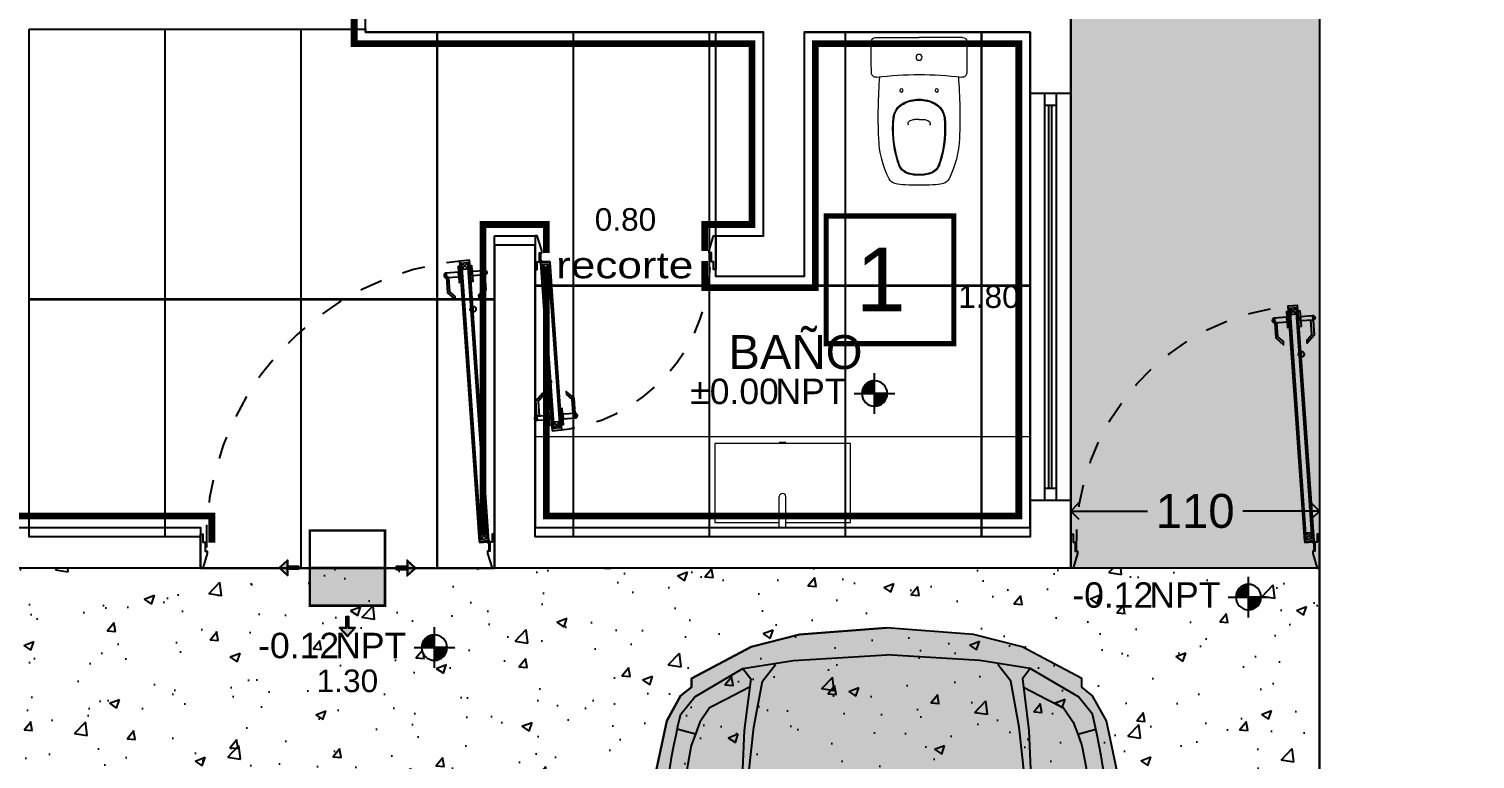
# Model space of a CAD drawing. Header units: metres. Extents: x 116 to 542, y -164 to 56.
# Drawn here: x 493.15 to 499.55, y -93.56 to -90.33 of the extents above; entities that cross this region are included whole.
import ezdxf
from ezdxf.enums import TextEntityAlignment as Align

# ---------------------------------------------------------------- set-up
doc = ezdxf.new("R2010")
doc.units = ezdxf.units.M
doc.header["$PDMODE"] = 35
doc.linetypes.add('AR-169$0$ACAD_ISO07W100', pattern=[3, 0, -3])
for name, color, linetype in [('A-ACABADOS PISOS', 1, 'Continuous'), ('A-CAMBIO DE ACABADO', 1, 'Continuous'), ('A-DESPIECE', 5, 'Continuous'), ('A-EXTERIOR', 8, 'Continuous'), ('A-PISO', 30, 'Continuous'), ('A-TEXTOS', 7, 'Continuous'), ('A-ZOCLO', 30, 'Continuous'), ('AR-169$0$A-AUTOS', 8, 'Continuous'), ('AR-169$0$A-DIM-VANOS', 8, 'Continuous'), ('AR-169$0$A-ESCALON', 8, 'Continuous'), ('AR-169$0$A-MUEBLES FIJOS', 8, 'Continuous'), ('AR-169$0$A-MUROS', 8, 'Continuous'), ('AR-169$0$A-MUROS BAJOS', 8, 'Continuous'), ('AR-169$0$A-PUERTAS', 8, 'Continuous'), ('AR-169$0$A-TEXTOS', 8, 'Continuous'), ('AR-169$0$A-VENTANAS', 8, 'Continuous'), ('AR-169$0$Ar-Niveles', 8, 'Continuous'), ('AR-169$0$Ar-Texto', 7, 'Continuous')]:
    doc.layers.add(name, color=color, linetype=linetype)
doc.layers.add('AR-169$0$A-MUEBLES', color=8, linetype='Continuous', lineweight=0)
doc.layers.add('AR-169$0$Ar-Area', color=8, linetype='Continuous', plot=False)
doc.styles.add('Anot_Arial', font='arial.ttf')
doc.styles.add('AR-169$0$Anot_Arial', font='arial.ttf')
doc.styles.add('AR-169$0$Standard', font='arial.ttf')
doc.styles.get("Standard").update_dxf_attribs({"font": 'arial.ttf'})
doc.dimstyles.new('AR-169$0$VANOS', dxfattribs={"dimtxt": 0.1, "dimasz": 0.05, "dimexe": 0, "dimexo": 0, "dimgap": 0.03, "dimtad": 0, "dimtih": 1, "dimtoh": 1, "dimzin": 0, "dimdsep": 46, "dimtxsty": 'AR-169$0$Standard', "dimblk": 'AR-169$0$_Dot', "dimcen": 0.09, "dimse1": 1, "dimse2": 1, "dimsd1": 1, "dimsd2": 1, "dimclrd": 256, "dimclre": 256, "dimclrt": 256, "dimazin": 0, "dimtfac": 1, "dimtix": 1, "dimtofl": 0, "dimtmove": 2, "dimatfit": 3, "dimldrblk": 'AR-169$0$COTA', "dimfxl": 0, "dimtolj": 1, "dimtzin": 0, "dimlwd": 18, "dimarcsym": 0})
doc.dimstyles.new('DETALLE DE CAMBIOS', dxfattribs={"dimscale": 1.5, "dimtxt": 0.1, "dimasz": 0.05, "dimexe": 0.18, "dimexo": 0.0625, "dimgap": 0.035, "dimtad": 0, "dimtih": 1, "dimtoh": 1, "dimdec": 0, "dimlfac": 100, "dimzin": 0, "dimdsep": 46, "dimtxsty": 'Anot_Arial', "dimblk": 'OPEN90', "dimcen": 0.09, "dimse1": 1, "dimse2": 1, "dimclrd": 1, "dimclre": 4, "dimclrt": 1, "dimadec": 0, "dimazin": 0, "dimtfac": 1, "dimtdec": 0, "dimtix": 1, "dimtofl": 0, "dimtmove": 0, "dimatfit": 3, "dimldrblk": 'OPEN90', "dimfxl": 1, "dimtolj": 1, "dimtzin": 0, "dimarcsym": 0})
pattern_1 = [(0, (-2.923953, -1.1144057), (0, 0.0025), [])]

# ---------------------------------------------------------------- blocks, each defined once
blk = doc.blocks.new('*U79')
at = {"color": 0}
for points in [[(0, -0.02), (1.384, -0.02), (1.384, 0.02), (0, 0.02)], [(0, -0.02), (0.04, -0.02), (0.04, 0.02), (0, 0.02)], [(1.384, 0.02), (1.344, 0.02), (1.344, -0.02), (1.384, -0.02)]]:
    blk.add_lwpolyline(points, close=True, dxfattribs=at)
at = {"color": 8}
for points in [[(0.04, 0.005), (1.344, 0.005)], [(0.04, -0.005), (1.344, -0.005)]]:
    blk.add_lwpolyline(points, dxfattribs=at)
at = {"style": 'AR-169$0$Anot_Arial', "flags": 1}
for tag, p in [('ESPACIO', (0.1591, 0.4028)), ('TIPO', (0.1591, 0.3233)), ('NUMERO', (0.1591, 0.2487)), ('MATERIAL', (0.1591, 0.1668))]:
    blk.add_attdef(tag, p, '', height=0.0625, dxfattribs=at)
blk = doc.blocks.new('*U83')
at = {"color": 0}
for p, q in [((-0.1514, 1.2068), (-0.1115, 1.2096)), ((-0.1435, 1.1793), (-0.1155, 1.1813)), ((-0.0619, 0.0132), (-0.034, 0.0151)), ((-0.0659, -0.0152), (-0.026, -0.0124))]:
    blk.add_line(p, q, dxfattribs=at)
at = {"color": 8, "linetype": 'ByBlock'}
for p, q in [((-0.0996, 0.9953), (-0.1006, 1.0093)), ((-0.0964, 0.9937), (-0.0976, 1.0114))]:
    blk.add_line(p, q, dxfattribs=at)
at = {"color": 0}
blk.add_lwpolyline([(-0.0253, -0.0224), (-0.0253, -0.0224), (-0.0653, -0.0252), (-0.1521, 1.2168), (-0.1122, 1.2196)], close=True, dxfattribs=at)
at = {"color": 8}
for points in [[(-0.2121, 1.1424), (-0.2135, 1.1624, 1)], [(-0.0425, 1.1543), (-0.0439, 1.1742, -1)]]:
    blk.add_lwpolyline(points, format="xyb", close=True, dxfattribs=at)
for points in [[(-0.1586, 1.1662), (-0.2135, 1.1624), (-0.2121, 1.1424), (-0.1572, 1.1463)], [(-0.1504, 1.1919), (-0.1603, 1.1912), (-0.1554, 1.1213), (-0.1455, 1.122)], [(-0.1105, 1.1946), (-0.1005, 1.1953), (-0.0956, 1.1255), (-0.1056, 1.1248)], [(-0.0987, 1.1704), (-0.0439, 1.1742), (-0.0425, 1.1543), (-0.0973, 1.1505)], [(-0.0425, 1.1543), (-0.0378, 1.087), (-0.0679, 1.0523), (-0.0689, 1.0664), (-0.048, 1.0904), (-0.0524, 1.1536)], [(-0.2121, 1.1424), (-0.2073, 1.0751), (-0.1727, 1.0449), (-0.1736, 1.0591), (-0.1977, 1.0799), (-0.2021, 1.1431)]]:
    blk.add_lwpolyline(points, close=True, dxfattribs=at)
at = {"color": 0}
for points in [[(-0.1454, 1.2072), (-0.06, -0.0148)], [(-0.1155, 1.1813), (-0.1454, 1.2072)], [(-0.1175, 1.2092), (-0.1435, 1.1793)], [(-0.032, -0.0128), (-0.1175, 1.2092)], [(-1.3, 0.0076), (-1.29, 0.0076), (-1.29, -0.0274), (-1.28, -0.0274), (-1.28, -0.0674), (-1.27, -0.0674), (-1.27, -0.0674), (-1.27, -0.0774), (-1.29, -0.1424), (-1.3, -0.1424), (-1.3, 0.0076)], [(-0.032, -0.0128), (-0.0619, 0.0132)], [(-0.034, 0.0151), (-0.06, -0.0148)], [(0, 0.0076), (-0.01, 0.0076), (-0.01, -0.0274), (-0.02, -0.0274), (-0.02, -0.0674), (-0.03, -0.0674), (-0.03, -0.0674), (-0.03, -0.0774), (-0.01, -0.1424), (0, -0.1424), (0, 0.0076)], [(-0.0653, -0.0252), (-0.0649, -0.0302)], [(-0.03, -0.0277), (-0.0649, -0.0302)], [(-0.025, -0.0324), (-0.025, -0.0674)]]:
    blk.add_lwpolyline(points, dxfattribs=at)
at = {"color": 8, "linetype": 'ByBlock'}
blk.add_lwpolyline([(-0.0948, 1.0152), (-0.0946, 1.0121, 1), (-0.0932, 0.9934), (-0.093, 0.9903, -1)], format="xyb", close=True, dxfattribs=at)
at = {"color": 0}
blk.add_lwpolyline([(-0.093, 0.9903), (-0.0948, 1.0152, -1)], format="xyb", close=True, dxfattribs=at)
at = {"color": 0, "linetype": 'ByBlock'}
blk.add_lwpolyline([(-0.093, 0.9903), (-0.0948, 1.0152, -1)], format="xyb", close=True, dxfattribs=at)
at = {"color": 0}
blk.add_circle((-0.025, -0.0274), 0.005, dxfattribs=at)
at = {"color": 0, "linetype": 'AR-169$0$ACAD_ISO07W100', "ltscale": 0.005}
blk.add_arc((-0.025, -0.0274), 1.25, 94, 182.41317, dxfattribs=at)
at = {"style": 'AR-169$0$Anot_Arial', "flags": 1}
for tag, p in [('ESPACIO', (-0.8569, 0.5853)), ('TOPE', (-0.8569, 0.5124)), ('TIPO', (-0.8569, 0.4329)), ('NUMERO', (-0.8569, 0.3583)), ('MATERIAL', (-0.8569, 0.2753))]:
    blk.add_attdef(tag, p, '', height=0.0625, dxfattribs=at)
blk = doc.blocks.new('AR-169$0$GO-IN')
at = {"layer": 'AR-169$0$A-MUEBLES'}
for p, q in [((-0.1971, 0), (0, 0)), ((0, 0), (0, 0)), ((0.1971, 0), (0, 0)), ((0, -0.372), (-0.0207, -0.372)), ((0, -0.372), (0.0207, -0.372))]:
    blk.add_line(p, q, dxfattribs=at)
for centre, radius in [((0, -0.09), 0.0135), ((-0.08, -0.24), 0.0075), ((0.08, -0.24), 0.0075)]:
    blk.add_circle(centre, radius, dxfattribs=at)
for centre, radius, start, end in [((2.285, -0.084), 2.502, 178.49994, 181.77046), ((-0.1971, -0.019), 0.019, 90, 178.49994), ((0.1971, -0.019), 0.019, 1.50006, 90), ((-2.285, -0.084), 2.502, 358.22954, 1.50006), ((-0.1958, -0.1607), 0.02, 181.77046, 277.41155), ((0, -1.666), 1.498, 90, 97.41155), ((2.315, -0.3602), 2.5, 175.78949, 182.21084), ((0, -1.666), 1.498, 82.58845, 90), ((-2.315, -0.3602), 2.5, 357.78916, 4.21051), ((0.1958, -0.1607), 0.02, 262.58845, 358.22954), ((-0.033, -0.3733), 0.085, 118.10123, 174.3336), ((-0.033, -0.3733), 0.081, 118.10123, 174.3336), ((0, -0.435), 0.155, 90, 118.10123), ((0, -0.435), 0.151, 90, 118.10123), ((0, -0.435), 0.155, 61.89877, 90), ((0, -0.435), 0.151, 61.89877, 90), ((0.033, -0.3733), 0.081, 5.6664, 61.89877), ((0.033, -0.3733), 0.085, 5.6664, 61.89877), ((0.38, -0.4142), 0.5, 174.3336, 196.44946), ((0.38, -0.4142), 0.496, 174.3336, 196.44946), ((-0.038, -0.39), 0.012, 128.21319, 217.57235), ((-0.0207, -0.412), 0.04, 90, 128.2132), ((0.0207, -0.412), 0.04, 51.7868, 90), ((0.038, -0.39), 0.012, 322.42765, 51.78681), ((-0.38, -0.4142), 0.496, 343.55054, 5.6664), ((-0.38, -0.4142), 0.5, 343.55054, 5.6664), ((0.2665, -0.4393), 0.45, 182.21084, 206.62411), ((-0.2665, -0.4393), 0.45, 333.37589, 357.78916), ((0.2649, -0.4482), 0.38, 196.44946, 200.10068), ((0.2649, -0.4482), 0.376, 196.44946, 200.10068), ((-0.031, -0.5565), 0.0649, 200.10068, 256.7352), ((-0.031, -0.5565), 0.0609, 200.10068, 256.7352), ((0.031, -0.5565), 0.0609, 283.2648, 339.89932), ((0.031, -0.5565), 0.0649, 283.2648, 339.89932), ((-0.2649, -0.4482), 0.376, 339.89932, 343.55054), ((-0.2649, -0.4482), 0.38, 339.89932, 343.55054), ((-0.1, -0.623), 0.04, 206.62411, 256.47707), ((0, -0.425), 0.2, 256.7352, 270), ((0, -0.425), 0.196, 256.7352, 270), ((0, -0.425), 0.196, 270, 283.2648), ((0, -0.425), 0.2, 270, 283.2648), ((0.1, -0.623), 0.04, 283.52293, 333.37589), ((-0.0509, -0.4188), 0.25, 256.47705, 267.3481), ((0, 0.68), 1.35, 267.3481, 270), ((0, 0.68), 1.35, 270, 272.6519), ((0.0509, -0.4188), 0.25, 272.6519, 283.52295)]:
    blk.add_arc(centre, radius, start, end, dxfattribs=at)
blk = doc.blocks.new('*U80')
at = {"color": 0}
for p, q in [((0.0659, -0.128), (0.026, -0.1308)), ((0.0619, -0.1563), (0.034, -0.1583)), ((0.1086, -0.8237), (0.0807, -0.8256)), ((0.1165, -0.8512), (0.0766, -0.854))]:
    blk.add_line(p, q, dxfattribs=at)
at = {"color": 8, "linetype": 'ByBlock'}
for p, q in [((0.0615, -0.6381), (0.0628, -0.6557)), ((0.0648, -0.6397), (0.0657, -0.6537))]:
    blk.add_line(p, q, dxfattribs=at)
at = {"color": 0}
for points in [[(0, -0.1508), (0.01, -0.1508), (0.01, -0.1158), (0.02, -0.1158), (0.02, -0.0758), (0.03, -0.0758), (0.03, -0.0758), (0.03, -0.0658), (0.01, -0.0008), (0, -0.0008), (0, -0.1508)], [(0.8, -0.1508), (0.79, -0.1508), (0.79, -0.1158), (0.78, -0.1158), (0.78, -0.0758), (0.77, -0.0758), (0.77, -0.0758), (0.77, -0.0658), (0.79, -0.0008), (0.8, -0.0008), (0.8, -0.1508)], [(0.025, -0.1108), (0.025, -0.0758)], [(0.03, -0.1154), (0.0649, -0.113)], [(0.0653, -0.118), (0.0649, -0.113)], [(0.032, -0.1303), (0.0619, -0.1563)], [(0.032, -0.1303), (0.0826, -0.8536)], [(0.034, -0.1583), (0.06, -0.1284)], [(0.1105, -0.8516), (0.06, -0.1284)], [(0.0807, -0.8256), (0.1105, -0.8516)], [(0.0826, -0.8536), (0.1086, -0.8237)]]:
    blk.add_lwpolyline(points, dxfattribs=at)
blk.add_lwpolyline([(0.0253, -0.1208), (0.0253, -0.1208), (0.0653, -0.118), (0.1172, -0.8612), (0.0773, -0.864)], close=True, dxfattribs=at)
blk.add_lwpolyline([(0.0582, -0.6347), (0.0599, -0.6596, -1)], format="xyb", close=True, dxfattribs=at)
at = {"color": 0, "linetype": 'ByBlock'}
blk.add_lwpolyline([(0.0582, -0.6347), (0.0599, -0.6596, -1)], format="xyb", close=True, dxfattribs=at)
at = {"color": 8, "linetype": 'ByBlock'}
blk.add_lwpolyline([(0.0599, -0.6596), (0.0597, -0.6565, 1), (0.0584, -0.6378), (0.0582, -0.6347, -1)], format="xyb", close=True, dxfattribs=at)
at = {"color": 8}
for points in [[(0.0076, -0.7987), (0.0029, -0.7313), (0.033, -0.6966), (0.034, -0.7108), (0.0131, -0.7348), (0.0176, -0.798)], [(0.1772, -0.7868), (0.1725, -0.7195), (0.1378, -0.6893), (0.1388, -0.7034), (0.1628, -0.7243), (0.1672, -0.7875)], [(0.1155, -0.8362), (0.1255, -0.8355), (0.1206, -0.7657), (0.1106, -0.7664)], [(0.0639, -0.8148), (0.009, -0.8186), (0.0076, -0.7987), (0.0625, -0.7948)], [(0.0756, -0.839), (0.0656, -0.8397), (0.0607, -0.7699), (0.0707, -0.7692)], [(0.1237, -0.8106), (0.1786, -0.8068), (0.1772, -0.7868), (0.1223, -0.7906)]]:
    blk.add_lwpolyline(points, close=True, dxfattribs=at)
for points in [[(0.0076, -0.7987), (0.009, -0.8186, -1)], [(0.1772, -0.7868), (0.1786, -0.8068, 1)]]:
    blk.add_lwpolyline(points, format="xyb", close=True, dxfattribs=at)
at = {"color": 0}
blk.add_circle((0.025, -0.1158), 0.005, dxfattribs=at)
at = {"color": 0, "linetype": 'AR-169$0$ACAD_ISO07W100', "ltscale": 0.005}
blk.add_arc((0.025, -0.1158), 0.75, 274, 2.41317, dxfattribs=at)
at = {"style": 'AR-169$0$Anot_Arial', "flags": 1}
for tag, p in [('ESPACIO', (0.2431, 0.5853)), ('TOPE', (0.2431, 0.5124)), ('TIPO', (0.2431, 0.4329)), ('NUMERO', (0.2431, 0.3583)), ('MATERIAL', (0.2431, 0.2753))]:
    blk.add_attdef(tag, p, '', height=0.0625, dxfattribs=at)
blk = doc.blocks.new('*U71')
at = {"layer": 'AR-169$0$Ar-Niveles'}
h = blk.add_hatch(dxfattribs=at)
h.set_pattern_fill('_USER', color=256, scale=0.0025, style=0, pattern_type=0)
h.set_pattern_definition(pattern_1)
h.paths.add_polyline_path([(-2.549, -0.364), (-2.549, -0.739), (-2.174, -0.739, 0.414214)])
h = blk.add_hatch(dxfattribs=at)
h.set_pattern_fill('_USER', color=256, scale=0.0025, style=0, pattern_type=0)
h.set_pattern_definition(pattern_1)
h.paths.add_polyline_path([(-2.549, -0.364), (-2.549, -0.739), (-2.174, -0.739, 0.414214)])
h = blk.add_hatch(dxfattribs=at)
h.set_pattern_fill('_USER', color=256, scale=0.0025, style=0, pattern_type=0)
h.set_pattern_definition([(0, (-2.923953, -1.1144057), (0, 0.0025), [])])
h.paths.add_polyline_path([(-2.549, -0.739), (-2.924, -0.739, 0.414214), (-2.549, -1.114)])
for p, q in [((-2.549, -1.339), (-2.549, -0.139)), ((-1.949, -0.739), (-3.149, -0.739))]:
    blk.add_line(p, q, dxfattribs=at)
blk.add_circle((-2.549, -0.739), 0.375, dxfattribs=at)
at = {"layer": 'AR-169$0$Ar-Area', "style": 'AR-169$0$Anot_Arial', "flags": 1}
blk.add_attdef('ESP_AREA', text='', height=0.75, dxfattribs=at).set_placement((0, -2.5), align=Align.BOTTOM_CENTER)
at = {"layer": 'AR-169$0$Ar-Niveles', "style": 'AR-169$0$Anot_Arial'}
for tag, p in [('NIV_TIPO', (-1.78, -1.052)), ('VAL_NIV', (0.283, -1.052))]:
    blk.add_attdef(tag, p, '', height=0.75, dxfattribs=at)
at = {"layer": 'AR-169$0$Ar-Texto', "style": 'AR-169$0$Anot_Arial'}
for tag, p in [('ID_ESP01', (0, 1.5)), ('ID_ESP02', (0, 0))]:
    blk.add_attdef(tag, text='', height=1, dxfattribs=at).set_placement(p, align=Align.BOTTOM_CENTER)
blk = doc.blocks.new('*U647')
at = {"color": 0}
for p, q in [((0.1374, 1.0073), (0.0975, 1.0101)), ((0.1295, 0.9798), (0.1016, 0.9817)), ((0.0619, 0.0132), (0.034, 0.0151)), ((0.0659, -0.0152), (0.026, -0.0124))]:
    blk.add_line(p, q, dxfattribs=at)
at = {"color": 8, "linetype": 'ByBlock'}
for p, q in [((0.0824, 0.7942), (0.0837, 0.8118)), ((0.0857, 0.7958), (0.0867, 0.8098))]:
    blk.add_line(p, q, dxfattribs=at)
at = {"color": 8}
for points in [[(0.0285, 0.9548), (0.0299, 0.9747, 1)], [(0.1981, 0.9429), (0.1995, 0.9629, -1)]]:
    blk.add_lwpolyline(points, format="xyb", close=True, dxfattribs=at)
at = {"color": 0}
blk.add_lwpolyline([(0.0253, -0.0224), (0.0253, -0.0224), (0.0653, -0.0252), (0.1381, 1.0173), (0.0982, 1.0201)], close=True, dxfattribs=at)
at = {"color": 8}
for points in [[(0.0848, 0.9709), (0.0299, 0.9747), (0.0285, 0.9548), (0.0834, 0.9509)], [(0.0965, 0.9951), (0.0865, 0.9958), (0.0816, 0.926), (0.0916, 0.9253)], [(0.1364, 0.9923), (0.1464, 0.9916), (0.1415, 0.9218), (0.1315, 0.9225)], [(0.1446, 0.9667), (0.1995, 0.9629), (0.1981, 0.9429), (0.1432, 0.9468)], [(0.0285, 0.9548), (0.0238, 0.8874), (0.054, 0.8528), (0.055, 0.8669), (0.0341, 0.8909), (0.0385, 0.9541)], [(0.1981, 0.9429), (0.1934, 0.8756), (0.1587, 0.8454), (0.1597, 0.8595), (0.1837, 0.8804), (0.1881, 0.9436)]]:
    blk.add_lwpolyline(points, close=True, dxfattribs=at)
at = {"color": 0}
for points in [[(0.032, -0.0128), (0.1035, 1.0097)], [(0.1315, 1.0077), (0.06, -0.0148)], [(0.1016, 0.9817), (0.1315, 1.0077)], [(0.1035, 1.0097), (0.1295, 0.9798)], [(0, 0.0076), (0.01, 0.0076), (0.01, -0.0274), (0.02, -0.0274), (0.02, -0.0674), (0.03, -0.0674), (0.03, -0.0674), (0.03, -0.0774), (0.01, -0.1424), (0, -0.1424), (0, 0.0076)], [(0.032, -0.0128), (0.0619, 0.0132)], [(0.034, 0.0151), (0.06, -0.0148)], [(1.1, 0.0076), (1.09, 0.0076), (1.09, -0.0274), (1.08, -0.0274), (1.08, -0.0674), (1.07, -0.0674), (1.07, -0.0674), (1.07, -0.0774), (1.09, -0.1424), (1.1, -0.1424), (1.1, 0.0076)], [(0.025, -0.0324), (0.025, -0.0674)], [(0.03, -0.0277), (0.0649, -0.0302)], [(0.0653, -0.0252), (0.0649, -0.0302)]]:
    blk.add_lwpolyline(points, dxfattribs=at)
blk.add_lwpolyline([(0.0791, 0.7908), (0.0808, 0.8157, 1)], format="xyb", close=True, dxfattribs=at)
at = {"color": 0, "linetype": 'ByBlock'}
blk.add_lwpolyline([(0.0791, 0.7908), (0.0808, 0.8157, 1)], format="xyb", close=True, dxfattribs=at)
at = {"color": 8, "linetype": 'ByBlock'}
blk.add_lwpolyline([(0.0808, 0.8157), (0.0806, 0.8126, -1), (0.0793, 0.7939), (0.0791, 0.7908, 1)], format="xyb", close=True, dxfattribs=at)
at = {"color": 0}
blk.add_circle((0.025, -0.0274), 0.005, dxfattribs=at)
at = {"color": 0, "linetype": 'AR-169$0$ACAD_ISO07W100', "ltscale": 0.005}
blk.add_arc((0.025, -0.0274), 1.05, 357.58683, 86, dxfattribs=at)
at = {"style": 'AR-169$0$Anot_Arial', "flags": 1}
for tag, p in [('ESPACIO', (0.3088, 0.5853)), ('TOPE', (0.3088, 0.5124)), ('TIPO', (0.3088, 0.4329)), ('NUMERO', (0.3088, 0.3583)), ('MATERIAL', (0.3088, 0.2753))]:
    blk.add_attdef(tag, p, '', height=0.0625, dxfattribs=at)
blk = doc.blocks.new('*D533')
at = {"layer": 'Defpoints', "color": 0, "transparency": 16777216}
for p in [(493.9087, -92.7104), (495.2087, -92.7104), (495.2087, -93.21)]:
    blk.add_point(p, dxfattribs=at)
at = {"layer": 'AR-169$0$A-DIM-VANOS', "transparency": 16777216, "insert": (494.5587, -93.21), "char_height": 0.1, "attachment_point": 5, "style": 'AR-169$0$Standard'}
blk.add_mtext('\\A1;1.30', dxfattribs=at)
blk = doc.blocks.new('AR-169$0$_Dot')
at = {"color": 0, "linetype": 'ByBlock', "lineweight": -2}
blk.add_line((-0.5, 0), (-1, 0), dxfattribs=at)
at = {"color": 0, "linetype": 'ByBlock', "const_width": 0.5}
blk.add_lwpolyline([(-0.25, 0, 1), (0.25, 0, 1)], format="xyb", close=True, dxfattribs=at)
blk = doc.blocks.new('AR-169$0$COTA')
blk.add_line((-2.93, 0), (0, 0))
blk.add_lwpolyline([(-1.41, 0), (-1.41, -0.35), (0, -0.35), (0, 0)], close=True)
blk.add_solid([(-1.41, 0), (-1.41, -0.35), (0, 0), (0, -0.35)])
blk = doc.blocks.new('*D535')
at = {"layer": 'Defpoints', "color": 0, "transparency": 16777216}
for p in [(495.3887, -91.169), (495.3887, -91.2404), (496.1887, -91.2404)]:
    blk.add_point(p, dxfattribs=at)
at = {"layer": 'AR-169$0$A-DIM-VANOS', "transparency": 16777216, "insert": (495.7887, -91.169), "char_height": 0.1, "attachment_point": 5, "style": 'AR-169$0$Standard'}
blk.add_mtext('\\A1;0.80', dxfattribs=at)
blk = doc.blocks.new('*D536')
at = {"layer": 'Defpoints', "color": 0, "transparency": 16777216}
for p in [(497.5787, -90.6104), (497.3965, -92.4104), (497.5787, -92.4104)]:
    blk.add_point(p, dxfattribs=at)
at = {"layer": 'AR-169$0$A-DIM-VANOS', "transparency": 16777216, "insert": (497.3965, -91.5104), "char_height": 0.1, "attachment_point": 5, "style": 'AR-169$0$Standard'}
blk.add_mtext('\\A1;1.80', dxfattribs=at)
blk = doc.blocks.new('AR-169$0$suburban')
at = {"true_color": 0xffffff}
h = blk.add_hatch(color=7, dxfattribs=at)
edge = h.paths.add_edge_path()
edge.add_line((88.322, 355.7109), (88.3552, 355.7849))
edge.add_line((88.3552, 355.7849), (88.3849, 355.8329))
edge.add_line((88.3849, 355.8329), (88.4318, 355.8648))
edge.add_line((88.4318, 355.8648), (88.4731, 355.8775))
edge.add_line((88.4731, 355.8775), (88.4989, 355.8694))
edge.add_line((88.4989, 355.8694), (88.4989, 355.7546))
edge.add_line((88.4989, 355.7546), (88.4766, 355.7112))
edge.add_line((88.4766, 355.7112), (91.2189, 355.7095))
edge.add_line((91.2189, 355.7095), (91.2796, 355.7519))
edge.add_line((91.2796, 355.7519), (91.9946, 355.7519))
edge.add_line((91.9946, 355.7519), (92.0841, 355.7064))
edge.add_arc((92.1029, 355.4526), 0.2545, 1.47577, 94.23688, ccw=False)
edge.add_line((92.3573, 355.4592), (92.377, 354.6944))
edge.add_line((92.377, 354.6944), (92.3573, 353.9296))
edge.add_arc((92.1029, 353.9362), 0.2545, 265.76312, 358.52423, ccw=False)
edge.add_line((92.0841, 353.6824), (91.9946, 353.6369))
edge.add_line((91.9946, 353.6369), (91.2796, 353.6369))
edge.add_line((91.2796, 353.6369), (91.2189, 353.6793))
edge.add_line((91.2189, 353.6793), (88.4766, 353.6776))
edge.add_line((88.4766, 353.6776), (88.4989, 353.6342))
edge.add_line((88.4989, 353.6342), (88.4989, 353.5194))
edge.add_line((88.4989, 353.5194), (88.4731, 353.5113))
edge.add_line((88.4731, 353.5113), (88.4318, 353.524))
edge.add_line((88.4318, 353.524), (88.3849, 353.5559))
edge.add_line((88.3849, 353.5559), (88.3552, 353.6039))
edge.add_line((88.3552, 353.6039), (88.322, 353.6779))
edge.add_line((88.322, 353.6779), (88.1561, 353.6815))
edge.add_line((88.1561, 353.6815), (88.1128, 353.6332))
edge.add_line((88.1128, 353.6332), (87.5589, 353.6332))
edge.add_line((87.5589, 353.6332), (87.1391, 353.7218))
edge.add_line((87.1391, 353.7218), (87.0282, 353.7831))
edge.add_line((87.0282, 353.7831), (86.9893, 353.8311))
edge.add_line((86.9893, 353.8311), (86.9515, 353.8311))
edge.add_line((86.9515, 353.8311), (86.8123, 354.0951))
edge.add_line((86.8123, 354.0951), (86.7575, 354.3099))
edge.add_line((86.7575, 354.3099), (86.727, 354.6944))
edge.add_line((86.727, 354.6944), (86.7575, 355.0789))
edge.add_line((86.7575, 355.0789), (86.8123, 355.2937))
edge.add_line((86.8123, 355.2937), (86.9515, 355.5577))
edge.add_line((86.9515, 355.5577), (86.9893, 355.5577))
edge.add_line((86.9893, 355.5577), (87.0282, 355.6057))
edge.add_line((87.0282, 355.6057), (87.1391, 355.667))
edge.add_line((87.1391, 355.667), (87.5589, 355.7556))
edge.add_line((87.5589, 355.7556), (88.1128, 355.7556))
edge.add_line((88.1128, 355.7556), (88.1561, 355.7073))
edge.add_line((88.1561, 355.7073), (88.322, 355.7109))
blk.add_lwpolyline([(88.322, 355.7109), (88.3552, 355.7849), (88.3849, 355.8329), (88.4318, 355.8648), (88.4731, 355.8775), (88.4989, 355.8694), (88.4989, 355.7546), (88.4766, 355.7112), (91.2189, 355.7095), (91.2796, 355.7519), (91.9946, 355.7519), (92.0841, 355.7064, -0.4284), (92.3573, 355.4592), (92.377, 354.6944), (92.3573, 353.9296, -0.4284), (92.0841, 353.6824), (91.9946, 353.6369), (91.2796, 353.6369), (91.2189, 353.6793), (88.4766, 353.6776), (88.4989, 353.6342), (88.4989, 353.5194), (88.4731, 353.5113), (88.4318, 353.524), (88.3849, 353.5559), (88.3552, 353.6039), (88.322, 353.6779), (88.1561, 353.6815), (88.1128, 353.6332), (87.5589, 353.6332), (87.1391, 353.7218), (87.0282, 353.7831), (86.9893, 353.8311), (86.9515, 353.8311), (86.8123, 354.0951), (86.7575, 354.3099), (86.727, 354.6944), (86.7575, 355.0789), (86.8123, 355.2937), (86.9515, 355.5577), (86.9893, 355.5577), (87.0282, 355.6057), (87.1391, 355.667), (87.5589, 355.7556), (88.1128, 355.7556), (88.1561, 355.7073)], format="xyb", close=True)
for points in [[(88.4766, 355.7112), (88.4989, 355.7546), (88.4989, 355.8694), (88.4731, 355.8775), (88.4318, 355.8648), (88.3849, 355.8329), (88.3552, 355.7849), (88.322, 355.7109)], [(88.1528, 355.7109), (88.1128, 355.7556), (87.5589, 355.7556), (87.1391, 355.667), (87.0282, 355.6057), (86.9893, 355.5577), (86.9515, 355.5577), (86.8123, 355.2937), (86.7575, 355.0789), (86.727, 354.6944)], [(88.3967, 355.665), (88.4738, 355.5899), (88.619, 355.4885), (88.7002, 355.4459), (88.8742, 355.4138), (89.4048, 355.4138), (89.4384, 355.4512), (89.4594, 355.5044), (89.4871, 355.5973), (89.5068, 355.663), (89.5068, 355.7105)], [(89.5793, 355.7105), (89.5661, 355.6542), (89.5548, 355.6063), (89.5367, 355.5292), (89.5367, 355.4644), (89.5693, 355.4082), (90.3078, 355.4138), (90.3565, 355.4468), (90.3765, 355.5059), (90.4057, 355.592), (90.4424, 355.7103)], [(91.2189, 355.7095), (91.2984, 355.7), (91.6003, 355.7), (91.6555, 355.6841), (92.0715, 355.6815), (92.0841, 355.7064)], [(92.0858, 355.6672), (92.0889, 355.5413), (92.1509, 355.4892), (92.2371, 355.509), (92.275, 355.5476)], [(86.9897, 355.3), (87.0439, 355.4051), (87.0812, 355.4774), (87.1453, 355.5203), (87.198, 355.5401), (87.1831, 355.5938), (87.1758, 355.62)], [(87.198, 355.5401), (87.2477, 355.5589), (87.3471, 355.5769), (87.5341, 355.6037), (88.1847, 355.6104), (88.1955, 355.567), (88.1333, 355.5048), (88.0871, 355.4454), (88.0219, 355.3092), (87.9735, 355.1197), (87.9537, 355.042), (87.9537, 354.6944)], [(88.4849, 355.6323), (89.3456, 355.625), (89.3873, 355.6015), (89.3803, 355.5335), (89.355, 355.4414), (88.8806, 355.4404), (88.7172, 355.4654), (88.6344, 355.5032), (88.4889, 355.6064), (88.4849, 355.6323)], [(89.6112, 355.625), (89.5885, 355.5497), (89.5825, 355.5083), (89.6086, 355.4419), (90.2764, 355.4419), (90.3007, 355.485), (90.3198, 355.5446), (90.3157, 355.5968), (90.2699, 355.625), (89.6112, 355.625)], [(92.04, 355.514), (92.04, 355.5647), (91.9893, 355.6057), (91.8497, 355.6224), (91.7789, 355.6308), (90.5886, 355.6347), (90.5343, 355.6058), (90.4861, 355.5489), (90.4283, 355.4343), (90.4132, 355.4043), (90.4223, 355.3663), (90.4681, 355.3439), (91.6105, 355.3442), (91.708, 355.3642), (91.7863, 355.3929), (91.8879, 355.4338), (91.964, 355.4718), (92.04, 355.514)], [(88.6676, 354.6944), (88.6783, 355.0014), (88.695, 355.1711), (88.7107, 355.2399), (88.7107, 355.3493), (88.6759, 355.3985), (88.6169, 355.435), (88.326, 355.5504), (88.2875, 355.5602), (88.2247, 355.5602), (88.1781, 355.5047), (88.1175, 355.4033), (88.0651, 355.2943), (88.0228, 355.1175), (88.0056, 354.9137), (88.0022, 354.6944)], [(92.23, 354.6944), (92.1833, 355.4521), (92.1316, 355.4741), (92.0435, 355.4194), (91.8985, 355.3296), (91.8119, 355.2541), (91.7127, 355.1233), (91.7127, 354.6944)], [(86.9073, 355.3296), (86.9531, 355.2954), (87.1814, 355.3241), (87.7993, 355.3507), (87.1672, 355.2817), (86.9641, 355.2435), (86.8897, 355.186)], [(91.6105, 355.3442), (91.6365, 355.2782), (91.6583, 355.0929), (91.6607, 354.9177), (91.6607, 354.6944)], [(91.7127, 354.845), (91.7588, 354.8441), (91.775, 354.8179), (91.775, 354.6944)], [(88.1528, 353.6779), (88.1128, 353.6332), (87.5589, 353.6332), (87.1391, 353.7218), (87.0282, 353.7831), (86.9893, 353.8311), (86.9515, 353.8311), (86.8123, 354.0951), (86.7575, 354.3099), (86.727, 354.6944)], [(87.198, 353.8487), (87.2477, 353.8299), (87.3471, 353.8119), (87.5341, 353.7851), (88.1847, 353.7784), (88.1955, 353.8218), (88.1333, 353.884), (88.0871, 353.9434), (88.0219, 354.0796), (87.9735, 354.2691), (87.9537, 354.3468), (87.9537, 354.6944)], [(88.6676, 354.6944), (88.6783, 354.3874), (88.695, 354.2177), (88.7107, 354.1489), (88.7107, 354.0395), (88.6759, 353.9903), (88.6169, 353.9538), (88.326, 353.8384), (88.2875, 353.8286), (88.2247, 353.8286), (88.1781, 353.8841), (88.1175, 353.9855), (88.0651, 354.0945), (88.0228, 354.2713), (88.0056, 354.4751), (88.0022, 354.6944)], [(91.6105, 354.0446), (91.6365, 354.1106), (91.6583, 354.2959), (91.6607, 354.4711), (91.6607, 354.6944)], [(92.23, 354.6944), (92.1833, 353.9367), (92.1316, 353.9147), (92.0435, 353.9694), (91.8985, 354.0592), (91.8119, 354.1347), (91.7127, 354.2655), (91.7127, 354.6944)], [(91.7127, 354.5438), (91.7588, 354.5447), (91.775, 354.5709), (91.775, 354.6944)], [(86.9073, 354.0592), (86.9531, 354.0935), (87.1814, 354.0647), (87.7993, 354.0381), (87.1672, 354.1071), (86.9641, 354.1453), (86.8897, 354.2028)], [(86.9897, 354.0888), (87.0439, 353.9837), (87.0812, 353.9114), (87.1453, 353.8685), (87.198, 353.8487), (87.1831, 353.795), (87.1758, 353.7688)], [(92.04, 353.8748), (92.04, 353.8241), (91.9893, 353.7831), (91.8497, 353.7664), (91.7789, 353.758), (90.5886, 353.7541), (90.5343, 353.783), (90.4861, 353.8399), (90.4283, 353.9545), (90.4132, 353.9845), (90.4223, 354.0225), (90.4681, 354.0449), (91.6105, 354.0446), (91.708, 354.0246), (91.7863, 353.9959), (91.8879, 353.955), (91.964, 353.917), (92.04, 353.8748)], [(88.3967, 353.7238), (88.4738, 353.7989), (88.619, 353.9003), (88.7002, 353.943), (88.8742, 353.975), (89.4048, 353.975), (89.4384, 353.9376), (89.4594, 353.8844), (89.4871, 353.7915), (89.5068, 353.7258), (89.5068, 353.6783)], [(89.5793, 353.6783), (89.5661, 353.7346), (89.5548, 353.7825), (89.5367, 353.8596), (89.5367, 353.9244), (89.5693, 353.9806), (90.3078, 353.975), (90.3565, 353.942), (90.3765, 353.8829), (90.4057, 353.7968), (90.4424, 353.6785)], [(88.4849, 353.7565), (89.3456, 353.7638), (89.3873, 353.7873), (89.3803, 353.8553), (89.355, 353.9474), (88.8806, 353.9484), (88.7172, 353.9234), (88.6344, 353.8856), (88.4889, 353.7824), (88.4849, 353.7565)], [(89.6112, 353.7638), (89.5885, 353.8391), (89.5825, 353.8805), (89.6086, 353.9469), (90.2764, 353.9469), (90.3007, 353.9038), (90.3198, 353.8442), (90.3157, 353.792), (90.2699, 353.7638), (89.6112, 353.7638)], [(92.0858, 353.7216), (92.0889, 353.8475), (92.1509, 353.8996), (92.2371, 353.8798), (92.275, 353.8412)], [(88.4766, 353.6776), (88.4989, 353.6342), (88.4989, 353.5194), (88.4731, 353.5113), (88.4318, 353.524), (88.3849, 353.5559), (88.3552, 353.6039), (88.322, 353.6779)], [(91.2189, 353.6793), (91.2984, 353.6888), (91.6003, 353.6888), (91.6555, 353.7047), (92.0715, 353.7073), (92.0841, 353.6824)]]:
    blk.add_lwpolyline(points)
for points in [[(92.377, 354.6944), (92.3573, 355.4592, 0.4284), (92.0841, 355.7064), (91.9946, 355.7519), (91.2796, 355.7519), (91.2189, 355.7095), (88.4766, 355.7112), (88.4716, 355.6801), (88.4251, 355.6652), (88.3682, 355.6647), (88.322, 355.7109), (87.855, 355.7007, 0.052916), (87.11, 355.6051), (87.0332, 355.5431), (86.9073, 355.3296), (86.8722, 355.1067), (86.8468, 354.6944)], [(92.0715, 355.6815), (92.0858, 355.6672), (92.135, 355.6621, -0.371164), (92.2824, 355.5058), (92.3131, 354.9558), (92.3277, 354.6944)], [(92.377, 354.6944), (92.3573, 353.9296, -0.4284), (92.0841, 353.6824), (91.9946, 353.6369), (91.2796, 353.6369), (91.2189, 353.6793), (88.4766, 353.6776), (88.4716, 353.7087), (88.4251, 353.7236), (88.3682, 353.7241), (88.322, 353.6779), (87.855, 353.6881, -0.052916), (87.11, 353.7837), (87.0332, 353.8457), (86.9073, 354.0592), (86.8722, 354.2821), (86.8468, 354.6944)], [(92.0715, 353.7073), (92.0858, 353.7216), (92.135, 353.7267, 0.371164), (92.2824, 353.883), (92.3131, 354.433), (92.3277, 354.6944)]]:
    blk.add_lwpolyline(points, format="xyb")
for points in [[(89.2243, 355.6484), (89.3579, 355.6484), (89.3579, 355.6778), (89.2243, 355.6778)], [(90.1369, 355.6484), (90.2705, 355.6484), (90.2705, 355.6778), (90.1369, 355.6778)], [(89.117, 355.1221), (91.4308, 355.1221), (91.4308, 355.1601), (89.117, 355.1601)], [(89.117, 354.9742), (91.4308, 354.9742), (91.4308, 355.0122), (89.117, 355.0122)], [(89.117, 354.8266), (91.4308, 354.8266), (91.4308, 354.8647), (89.117, 354.8647)], [(89.117, 354.7134), (91.4308, 354.7134), (91.4308, 354.6754), (89.117, 354.6754)], [(89.117, 354.5622), (91.4308, 354.5622), (91.4308, 354.5241), (89.117, 354.5241)], [(89.117, 354.4146), (91.4308, 354.4146), (91.4308, 354.3766), (89.117, 354.3766)], [(89.117, 354.2667), (91.4308, 354.2667), (91.4308, 354.2287), (89.117, 354.2287)], [(89.2243, 353.7404), (89.3579, 353.7404), (89.3579, 353.711), (89.2243, 353.711)], [(90.1369, 353.7404), (90.2705, 353.7404), (90.2705, 353.711), (90.1369, 353.711)]]:
    blk.add_lwpolyline(points, close=True)
blk = doc.blocks.new('A$C7F1E1069')
h = blk.add_hatch(color=1)
h.dxf.hatch_style = 1
h.paths.add_polyline_path([(-0.225, 0), (-0.225, 0.225), (0.225, 0.225), (0.225, 0)])
at = {"color": 1, "const_width": 0.015}
for points in [[(-0.225, 0), (-0.225, 0.225), (0.225, 0.225), (0.225, 0)], [(0.225, -0.225), (0.225, 0), (-0.225, 0), (-0.225, -0.225)]]:
    blk.add_lwpolyline(points, close=True, dxfattribs=at)
blk = doc.blocks.new('r')
h = blk.add_hatch(color=5)
h.dxf.hatch_style = 1
h.paths.add_polyline_path([(1655.762, 468.449), (1655.668, 468.348), (1655.746, 468.348), (1655.746, 468.2), (1655.778, 468.2), (1655.778, 468.348), (1655.856, 468.348)])
at = {"color": 5}
for points in [[(1655.762, 468.456), (1655.658, 468.343), (1655.742, 468.343), (1655.742, 468.196), (1655.782, 468.196), (1655.782, 468.343), (1655.866, 468.343)], [(1655.762, 468.449), (1655.668, 468.348), (1655.746, 468.348), (1655.746, 468.2), (1655.778, 468.2), (1655.778, 468.348), (1655.856, 468.348)]]:
    blk.add_lwpolyline(points, close=True, dxfattribs=at)
blk = doc.blocks.new('CAMBIO DE PISO')
at = {"layer": 'A-CAMBIO DE ACABADO', "xscale": 0.7388581055550709, "yscale": 0.7388581055550709, "zscale": 0.7388581055550709}
blk.add_blockref('A$C7F1E1069', (183.6012, 19.2264), dxfattribs=at)
at = {"layer": 'A-DESPIECE', "xscale": -0.3310084312886717, "yscale": 0.3310084312886717, "zscale": 0.3310084312886717}
blk.add_blockref('r', (731.6723, -135.5343), dxfattribs=at)
at = {"layer": 'A-DESPIECE', "yscale": 0.3310084312886717, "zscale": 0.3310084312886717}
for p, xscale, rotation in [((338.3619, -528.8457), 0.3310084312886717, 90), ((28.8405, -528.8447), -0.3310084312886717, 270)]:
    blk.add_blockref('r', p, dxfattribs=dict(at, xscale=xscale, rotation=rotation))
blk = doc.blocks.new('_Open90')
at = {"color": 0, "linetype": 'ByBlock', "lineweight": -2}
for p, q in [((0, 0), (-1, 0)), ((-0.5, 0.5), (0, 0)), ((0, 0), (-0.5, -0.5))]:
    blk.add_line(p, q, dxfattribs=at)
blk = doc.blocks.new('*D648')
at = {"layer": 'A-PISO', "color": 1, "lineweight": -2, "ltscale": 100, "transparency": 16777216}
for p, q in [((497.8337, -92.4587), (498.0978, -92.4587)), ((498.7837, -92.4587), (498.5195, -92.4587))]:
    blk.add_line(p, q, dxfattribs=at)
at = {"layer": 'Defpoints', "color": 0, "ltscale": 100, "transparency": 16777216}
for p in [(498.8587, -92.4587), (497.7587, -92.7104), (498.8587, -92.7104)]:
    blk.add_point(p, dxfattribs=at)
at = {"layer": 'A-PISO', "color": 1, "lineweight": -2, "ltscale": 100, "transparency": 16777216, "xscale": 0.07500000000000001, "yscale": 0.07500000000000001, "zscale": 0.07500000000000001, "rotation": 180}
blk.add_blockref('_Open90', (497.7587, -92.4587), dxfattribs=at)
at = {"layer": 'A-PISO', "color": 1, "lineweight": -2, "ltscale": 100, "transparency": 16777216, "xscale": 0.07500000000000001, "yscale": 0.07500000000000001, "zscale": 0.07500000000000001}
blk.add_blockref('_Open90', (498.8587, -92.4587), dxfattribs=at)
at = {"layer": 'A-PISO', "color": 1, "ltscale": 100, "transparency": 16777216, "insert": (498.3087, -92.4587), "char_height": 0.15, "attachment_point": 5, "style": 'Anot_Arial'}
blk.add_mtext('\\A1;110', dxfattribs=at)

msp = doc.modelspace()

# ---------------------------------------------------------------- hatches: boundary and pattern name
at = {"layer": 'A-EXTERIOR', "transparency": 33554559}
h = msp.add_hatch(dxfattribs=at)
h.set_pattern_fill('AR-CONC', color=256, scale=0.0025)
h.paths.add_polyline_path([(498.8587, -92.7104), (497.7587, -92.7104), (497.7587, -80.8104), (498.8587, -80.8104)])
h = msp.add_hatch(dxfattribs=at)
h.set_pattern_fill('AR-CONC', color=256, scale=0.0025)
h.paths.add_polyline_path([(498.8587, -92.7104), (497.7587, -92.7104), (492.5086, -92.7104), (492.5086, -98.7104), (498.8587, -98.7104)])
h.paths.add_polyline_path([(496.2411, -95.6828), (495.6763, -95.6828), (495.6763, -95.118), (496.2411, -95.118)], flags=16)
h.paths.add_polyline_path([(498.4887, -92.8391, -1), (498.6012, -92.8391, -1)], flags=16)
h.paths.add_polyline_path([(494.887, -93.0625, -1), (494.9995, -93.0625, -1)], flags=16)
h.paths.add_polyline_path([(494.552, -92.9767), (494.552, -92.9753), (494.5261, -92.9753), (494.5275, -92.9767)], flags=16)

# ---------------------------------------------------------------- linework, layer by layer
msp.add_line((493.9087, -92.6744), (493.9087, -92.7104))
msp.add_circle((496.5529, -118.4388), 45.3176)
at = {"layer": 'A-ACABADOS PISOS', "const_width": 0.0226}
msp.add_lwpolyline([(497.2411, -91.7178), (496.6763, -91.7178), (496.6763, -91.153), (497.2411, -91.153)], close=True, dxfattribs=at)
at = {"layer": 'A-PISO'}
msp.add_line((493.9087, -92.7104), (495.2087, -92.7104), dxfattribs=at)
for points in [[(498.8587, -92.7104), (497.7587, -92.7104), (497.7587, -80.8104), (498.8587, -80.8104)], [(493.1507, -90.3264), (493.7507, -90.3264), (493.7507, -91.5204), (493.1507, -91.5204)], [(493.7527, -90.3264), (494.3527, -90.3264), (494.3527, -91.5204), (493.7527, -91.5204)], [(494.6387, -90.3264), (494.6387, -90.3404), (494.9547, -90.3404), (494.9547, -91.5204), (494.3547, -91.5204), (494.3547, -90.3264)], [(495.2087, -91.5204), (494.9567, -91.5204), (494.9567, -90.3404), (495.5567, -90.3404), (495.5567, -91.4604), (495.3887, -91.4604), (495.3887, -91.2824), (495.2087, -91.2824)], [(495.5587, -90.3404), (496.1587, -90.3404), (496.1587, -91.4604), (495.5587, -91.4604)], [(496.7627, -90.3404), (497.3627, -90.3404), (497.3627, -91.4604), (496.7627, -91.4604)], [(497.3647, -90.3404), (497.5787, -90.3404), (497.5787, -91.4604), (497.3647, -91.4604)], [(495.3887, -91.4624), (495.5567, -91.4624), (495.5567, -92.5724), (495.3887, -92.5724)], [(495.5587, -91.4624), (496.1587, -91.4624), (496.1587, -92.5724), (495.5587, -92.5724)], [(496.1607, -91.4624), (496.7607, -91.4624), (496.7607, -92.5724), (496.1607, -92.5724)], [(496.7627, -91.4624), (497.3627, -91.4624), (497.3627, -92.5724), (496.7627, -92.5724)], [(497.3647, -91.4624), (497.5787, -91.4624), (497.5787, -92.5724), (497.3647, -92.5724)], [(493.1507, -91.5224), (493.7507, -91.5224), (493.7507, -92.5724), (493.1507, -92.5724)], [(494.3547, -91.5224), (494.9547, -91.5224), (494.9547, -92.7104), (494.3547, -92.7104)], [(494.9567, -91.5224), (495.2087, -91.5224), (495.2087, -92.7104), (494.9567, -92.7104)], [(492.5086, -92.7104), (492.5086, -98.7104), (498.8587, -98.7104), (498.8587, -92.7104)]]:
    msp.add_lwpolyline(points, close=True, dxfattribs=at)
for points in [[(496.1887, -91.4604), (496.1607, -91.4604), (496.1607, -90.3404), (496.3987, -90.3404)], [(496.5787, -90.3404), (496.7607, -90.3404), (496.7607, -91.4604), (496.5787, -91.4604)], [(493.9087, -92.5724), (493.7527, -92.5724), (493.7527, -91.5224), (494.3527, -91.5224), (494.3527, -92.7104), (493.9087, -92.7104), (493.9087, -92.5724)]]:
    msp.add_lwpolyline(points, dxfattribs=at)
at = {"layer": 'A-PISO', "color": 1, "ltscale": 100, "const_width": 0.01}
msp.add_lwpolyline([(496.1887, -91.4604), (495.3887, -91.4604)], dxfattribs=at)
at = {"layer": 'A-ZOCLO', "const_width": 0.03}
for points in [[(493.9087, -92.4804), (491.8087, -92.4804), (490.2087, -92.4804), (489.5887, -92.4804), (489.5887, -83.3104), (490.1087, -83.3104)], [(495.8677, -87.8841), (495.8677, -87.8228), (495.6698, -87.8228), (495.6698, -88.3687), (494.8687, -88.3687), (494.8687, -87.8104), (494.5887, -87.8104), (494.5887, -90.3904), (496.3487, -90.3904), (496.3487, -91.1904), (496.1387, -91.1904), (496.1387, -91.3082)], [(496.1387, -91.3517), (496.1387, -91.4704), (496.6287, -91.4704), (496.6287, -90.3904), (497.5287, -90.3904), (497.5287, -90.6104), (497.5287, -92.4104), (497.5287, -92.4804), (495.4387, -92.4804), (495.4387, -91.376)], [(495.4387, -91.317), (495.4387, -91.1904), (495.1587, -91.1904), (495.1587, -92.5676)], [(493.9587, -92.598), (493.9587, -92.4804), (493.9087, -92.4804)]]:
    msp.add_lwpolyline(points, dxfattribs=at)
at = {"layer": 'AR-169$0$A-ESCALON'}
msp.add_lwpolyline([(498.8587, -79.8604), (498.8587, -98.7104)], dxfattribs=at)
at = {"layer": 'AR-169$0$A-MUEBLES'}
msp.add_line((497.5787, -92.1304), (495.3887, -92.1304), dxfattribs=at)
for points in [[(496.4987, -92.5092), (496.7837, -92.5092), (496.7837, -92.1598), (496.1837, -92.1598), (496.1837, -92.5092), (496.4687, -92.5092)], [(496.4987, -92.1548), (496.4687, -92.1548)], [(496.4687, -92.5304), (496.4687, -92.3932)], [(496.4987, -92.5304), (496.4987, -92.3932)]]:
    msp.add_lwpolyline(points, dxfattribs=at)
msp.add_lwpolyline([(496.4987, -92.3932, 0.824599), (496.4687, -92.3932, -1)], format="xyb", dxfattribs=at)
at = {"layer": 'AR-169$0$A-MUEBLES FIJOS'}
msp.add_lwpolyline([(496.1887, -91.2404), (496.1887, -90.3404)], dxfattribs=at)
at = {"layer": 'AR-169$0$A-MUROS'}
for points in [[(497.7587, -90.1604), (497.7587, -90.6104), (497.5787, -90.6104), (497.5787, -90.3404), (496.5787, -90.3404), (496.5787, -91.4204), (496.1887, -91.4204), (496.1887, -91.2404), (496.3987, -91.2404), (496.3987, -90.3404), (494.6387, -90.3404), (494.6387, -87.8604), (494.8187, -87.8604), (494.8187, -90.1604), (497.7587, -90.1604), (497.7587, -90.1604), (497.7587, -90.1604), (497.7587, -90.1604), (497.7587, -90.1604)], [(495.2087, -91.2404), (495.3887, -91.2404), (495.3887, -92.5304), (497.5787, -92.5304), (497.5787, -92.4104), (497.7587, -92.4104), (497.7587, -92.7104), (495.2087, -92.7104)], [(491.9087, -92.5304), (493.9087, -92.5304), (493.9087, -92.5304), (493.9087, -92.5304), (493.9087, -92.7104), (491.9087, -92.7104)]]:
    msp.add_lwpolyline(points, close=True, dxfattribs=at)
at = {"layer": 'AR-169$0$A-MUROS BAJOS'}
for points in [[(497.5787, -92.4104), (497.5787, -90.6104)], [(497.7587, -90.6104), (497.7587, -92.4104)]]:
    msp.add_lwpolyline(points, dxfattribs=at)

# ---------------------------------------------------------------- block references
at = {"layer": 'A-ACABADOS PISOS', "xscale": -1, "rotation": 180}
msp.add_blockref('CAMBIO DE PISO', (310.9575, -73.484), dxfattribs=at)
at = {"layer": 'AR-169$0$A-AUTOS', "xscale": -1, "rotation": 90}
msp.add_blockref('AR-169$0$suburban', (851.638, -6.2474), dxfattribs=at)
at = {"layer": 'AR-169$0$A-MUEBLES', "xscale": -0.9757888128302101, "yscale": 0.9757888128302101, "zscale": 0.9757888128302101}
msp.add_blockref('AR-169$0$GO-IN', (497.0875, -90.3632), dxfattribs=at)
at = {"layer": 'AR-169$0$A-PUERTAS', "ltscale": 0.18}
for name, p in [('*U80', (495.3887, -91.2396)), ('*U83', (495.2087, -92.568))]:
    msp.add_blockref(name, p, dxfattribs=at)
at = {"layer": 'AR-169$0$A-PUERTAS', "ltscale": 0.18, "xscale": -1}
msp.add_blockref('*U647', (498.8587, -92.568), dxfattribs=at)
at = {"layer": 'AR-169$0$A-TEXTOS'}
ref = msp.add_blockref('*U71', (496.5082, -91.8274), dxfattribs=dict(at, xscale=-0.15, yscale=0.15, zscale=0.15))
ref.add_attrib('ID_ESP02', 'BAÑO', dxfattribs={"layer": 'AR-169$0$Ar-Texto', "height": 0.15, "rotation": 0, "style": 'AR-169$0$Standard'}).set_placement((496.5405, -91.875), align=Align.BOTTOM_CENTER)
ref.add_attrib('NIV_TIPO', 'NPT', (496.4521, -91.9852), dxfattribs={"layer": 'AR-169$0$Ar-Niveles', "height": 0.1125, "style": 'AR-169$0$Anot_Arial'})
ref.add_attrib('VAL_NIV', '%%p0.00', (496.0752, -91.9852), dxfattribs={"layer": 'AR-169$0$Ar-Niveles', "height": 0.1125, "style": 'AR-169$0$Anot_Arial'})
ref = msp.add_blockref('*U71', (498.1626, -92.7282), dxfattribs=dict(at, xscale=-0.15, yscale=0.15, zscale=0.15))
ref.add_attrib('NIV_TIPO', 'NPT', (498.1064, -92.886), dxfattribs={"layer": 'AR-169$0$Ar-Niveles', "height": 0.1125, "style": 'AR-169$0$Anot_Arial'})
ref.add_attrib('VAL_NIV', '-0.12', (497.7653, -92.886), dxfattribs={"layer": 'AR-169$0$Ar-Niveles', "height": 0.1125, "style": 'AR-169$0$Anot_Arial'})
ref = msp.add_blockref('*U71', (494.5609, -92.9516), dxfattribs=dict(at, xscale=-0.15, yscale=0.15, zscale=0.15))
ref.add_attrib('NIV_TIPO', 'NPT', (494.5048, -93.1094), dxfattribs={"layer": 'AR-169$0$Ar-Niveles', "height": 0.1125, "style": 'AR-169$0$Anot_Arial'})
ref.add_attrib('VAL_NIV', '-0.12', (494.1636, -93.1094), dxfattribs={"layer": 'AR-169$0$Ar-Niveles', "height": 0.1125, "style": 'AR-169$0$Anot_Arial'})
at = {"layer": 'AR-169$0$A-VENTANAS', "ltscale": 0.18, "xscale": 1.300600813040662, "yscale": 1.300600813040662, "zscale": 1.300600813040662, "rotation": 90.00000000000001}
msp.add_blockref('*U79', (497.6687, -92.4104), dxfattribs=at)

# ---------------------------------------------------------------- texts
at = {"layer": 'A-ACABADOS PISOS', "insert": (497.028, -91.2925), "char_height": 0.2824, "attachment_point": 3}
msp.add_mtext_dynamic_manual_height_columns('1', width=0.258238, gutter_width=0.8066, heights=[0], dxfattribs=at)
at = {"layer": 'A-TEXTOS', "color": 1, "width": 1.2}
msp.add_text('recorte', height=0.11631, dxfattribs=at).set_placement((495.482, -91.4286))

# ---------------------------------------------------------------- dimensions: what is measured, and where the dimension line sits
at = {"layer": 'A-PISO', "ltscale": 100}
dim = msp.add_linear_dim(base=(498.8587, -92.4587), p1=(497.7587, -92.7104), p2=(498.8587, -92.7104), dimstyle='DETALLE DE CAMBIOS', dxfattribs=at)
dim.commit()
dim.dimension.update_dxf_attribs({"geometry": '*D648', "text_midpoint": (498.3087, -92.4587)})
at = {"layer": 'AR-169$0$A-DIM-VANOS'}
for base, p1, p2, angle, picture, middle in [((497.3965, -92.4104), (497.5787, -90.6104), (497.5787, -92.4104), 90, '*D536', (497.3965, -91.5104)), ((495.3887, -91.169), (496.1887, -91.2404), (495.3887, -91.2404), 180, '*D535', (495.7887, -91.169)), ((495.2087, -93.21), (493.9087, -92.7104), (495.2087, -92.7104), 180, '*D533', (494.5587, -93.21))]:
    dim = msp.add_linear_dim(base=base, p1=p1, p2=p2, angle=angle, dimstyle='AR-169$0$VANOS', dxfattribs=at)
    dim.commit()
    dim.dimension.update_dxf_attribs({"geometry": picture, "text_midpoint": middle})

doc.saveas('drawing.dxf')
